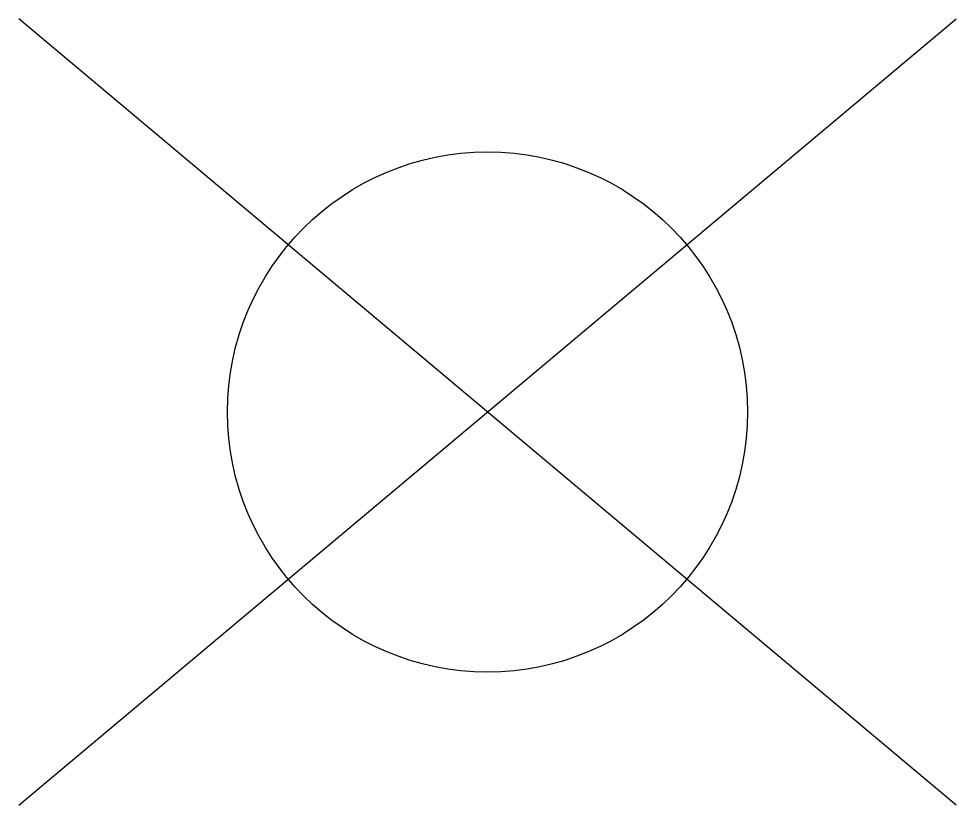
# Model space of a CAD drawing. Header units: metres. Extents: x -0.72 to 0.72, y -0.6 to 0.6.
import ezdxf

# ---------------------------------------------------------------- set-up
doc = ezdxf.new("R2010")
doc.units = ezdxf.units.M

msp = doc.modelspace()

# ---------------------------------------------------------------- linework, layer by layer
for p, q in [((-0.7208, -0.6049), (0.7208, 0.6049)), ((0.7208, -0.6049), (-0.7208, 0.6049))]:
    msp.add_line(p, q)
msp.add_circle((0, 0), 0.4)

doc.saveas('drawing.dxf')
